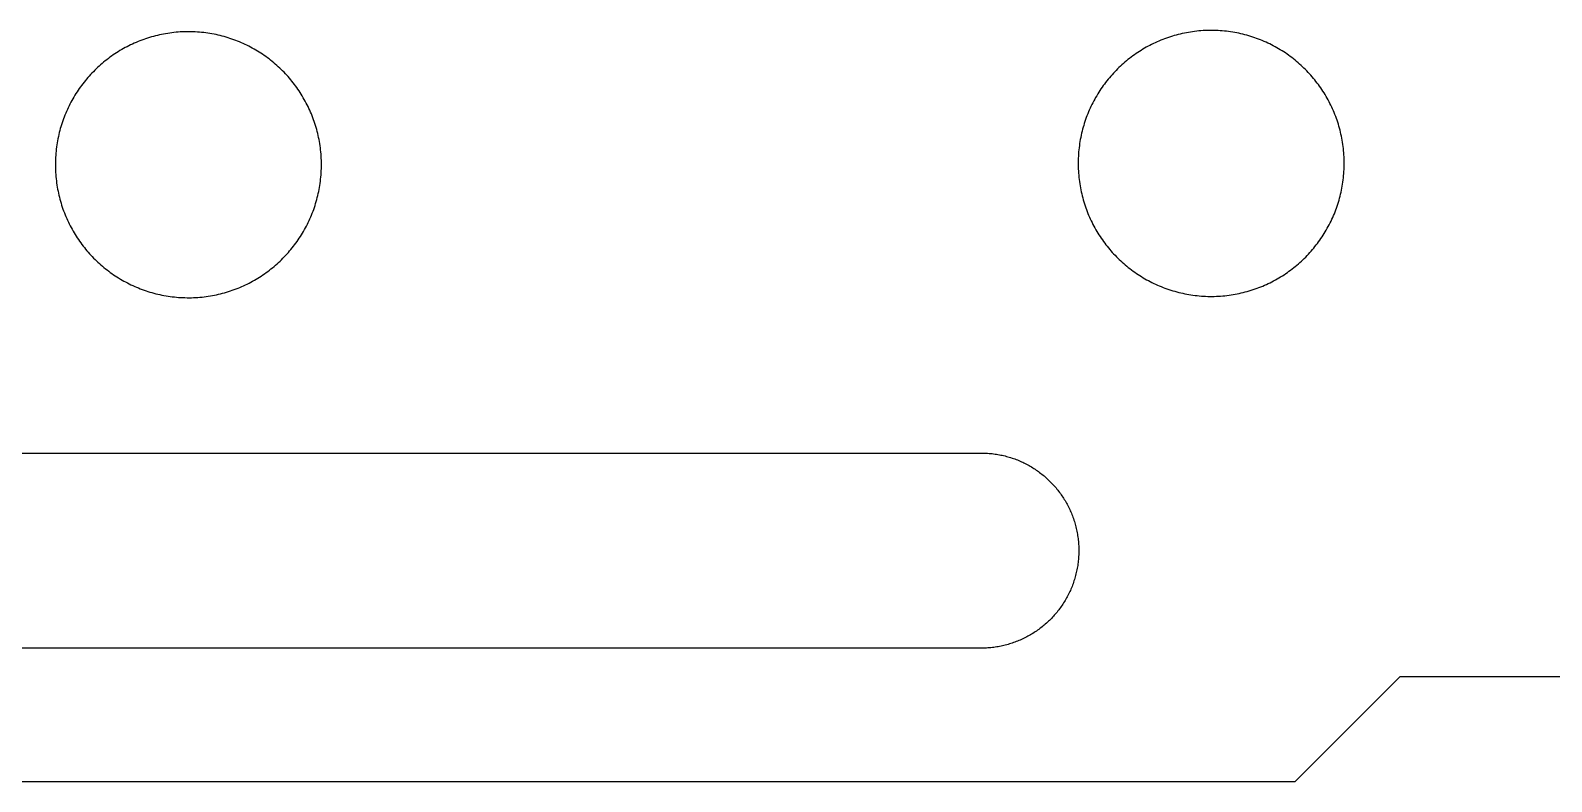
# Model space of a CAD drawing. Extents: x -66 to 66, y -41 to 41.
# Drawn here: x -34.8 to -17.65, y -18.45 to -9.98 of the extents above; entities that cross this region are included whole.
import ezdxf

# ---------------------------------------------------------------- set-up
doc = ezdxf.new("R2010")
doc.units = 0
doc.layers.add('LAYER_1', color=7, linetype='CONTINUOUS')

# ---------------------------------------------------------------- blocks, each defined once
blk = doc.blocks.new('BLOCK_130')
at = {"layer": 'LAYER_1', "color": 7}
blk.add_lwpolyline([(-45.455, -18.449), (-20.545, -18.449)], dxfattribs=at)
blk = doc.blocks.new('BLOCK_131')
at = {"layer": 'LAYER_1', "color": 7}
blk.add_lwpolyline([(-20.545, -18.449), (-19.359, -17.263)], dxfattribs=at)
blk = doc.blocks.new('BLOCK_132')
at = {"layer": 'LAYER_1', "color": 7}
blk.add_lwpolyline([(-19.359, -17.263), (-13.481, -17.263)], dxfattribs=at)
blk = doc.blocks.new('BLOCK_152')
at = {"layer": 'LAYER_1', "color": 1}
blk.add_polyline3d([(-24.1273, -14.7444, 0), (-24.1268, -14.7443, 0), (-24.1263, -14.7443, 0), (-24.1258, -14.7443, 0), (-24.1253, -14.7443, 0), (-24.1248, -14.7443, 0), (-24.1243, -14.7443, 0), (-24.1238, -14.7442, 0), (-24.1233, -14.7442, 0), (-24.1228, -14.7442, 0), (-24.1223, -14.7442, 0), (-24.1218, -14.7442, 0), (-24.1213, -14.7441, 0), (-24.1208, -14.7441, 0), (-24.1203, -14.7441, 0), (-24.1198, -14.7441, 0), (-24.1194, -14.7441, 0), (-24.1189, -14.7441, 0), (-24.1184, -14.7441, 0), (-24.1179, -14.744, 0), (-24.1174, -14.744, 0), (-24.1169, -14.744, 0), (-24.1164, -14.744, 0), (-24.1159, -14.744, 0), (-24.1154, -14.744, 0), (-24.1149, -14.7439, 0), (-24.1144, -14.7439, 0), (-24.1139, -14.7439, 0), (-24.1134, -14.7439, 0), (-24.1129, -14.7439, 0), (-24.1124, -14.7439, 0), (-24.1119, -14.7439, 0), (-24.1114, -14.7439, 0), (-24.1109, -14.7438, 0), (-24.1104, -14.7438, 0), (-24.1099, -14.7438, 0), (-24.1094, -14.7438, 0), (-24.1089, -14.7438, 0), (-24.1084, -14.7438, 0), (-24.1079, -14.7438, 0), (-24.1074, -14.7438, 0), (-24.1069, -14.7438, 0), (-24.1064, -14.7437, 0), (-24.1059, -14.7437, 0), (-24.1054, -14.7437, 0), (-24.1049, -14.7437, 0), (-24.1044, -14.7437, 0), (-24.1039, -14.7437, 0), (-24.1034, -14.7437, 0), (-24.1029, -14.7437, 0), (-24.1025, -14.7437, 0), (-24.102, -14.7437, 0), (-24.1015, -14.7437, 0), (-24.101, -14.7436, 0), (-24.1005, -14.7436, 0), (-24.1, -14.7436, 0), (-24.0995, -14.7436, 0), (-24.099, -14.7436, 0), (-24.0985, -14.7436, 0), (-24.098, -14.7436, 0), (-24.0975, -14.7436, 0), (-24.097, -14.7436, 0), (-24.0965, -14.7436, 0), (-24.096, -14.7436, 0), (-24.0955, -14.7436, 0), (-24.095, -14.7436, 0), (-24.0945, -14.7436, 0), (-24.094, -14.7436, 0), (-24.0935, -14.7436, 0), (-24.093, -14.7436, 0), (-24.0925, -14.7435, 0), (-24.092, -14.7435, 0), (-24.0915, -14.7435, 0), (-24.091, -14.7435, 0), (-24.0905, -14.7435, 0), (-24.09, -14.7435, 0), (-24.0895, -14.7435, 0), (-24.089, -14.7435, 0), (-24.0885, -14.7435, 0), (-24.088, -14.7435, 0), (-24.0875, -14.7435, 0), (-24.087, -14.7435, 0), (-24.0865, -14.7435, 0), (-24.086, -14.7435, 0), (-24.0855, -14.7435, 0), (-24.0851, -14.7435, 0), (-24.0846, -14.7435, 0), (-24.0841, -14.7435, 0), (-24.0836, -14.7435, 0), (-24.0831, -14.7435, 0), (-24.0826, -14.7435, 0), (-24.0821, -14.7435, 0), (-24.0816, -14.7435, 0), (-24.0811, -14.7435, 0), (-24.0806, -14.7435, 0), (-24.0801, -14.7435, 0), (-24.0796, -14.7435, 0), (-24.0791, -14.7435, 0), (-24.0786, -14.7435, 0), (-24.0781, -14.7435, 0), (-24.0776, -14.7435, 0), (-24.0771, -14.7435, 0), (-24.0766, -14.7435, 0), (-24.0761, -14.7435, 0), (-24.0756, -14.7435, 0), (-24.0751, -14.7436, 0), (-24.0746, -14.7436, 0), (-24.063, -14.7437, 0), (-24.046, -14.7442, 0), (-24.029, -14.7449, 0), (-24.012, -14.7458, 0), (-23.9952, -14.7471, 0), (-23.9784, -14.7485, 0), (-23.9616, -14.7503, 0), (-23.945, -14.7522, 0), (-23.9284, -14.7544, 0), (-23.912, -14.7569, 0), (-23.8955, -14.7596, 0), (-23.8792, -14.7626, 0), (-23.863, -14.7657, 0), (-23.8468, -14.7692, 0), (-23.8308, -14.7728, 0), (-23.8148, -14.7767, 0), (-23.7989, -14.7808, 0), (-23.7832, -14.7852, 0), (-23.7675, -14.7897, 0), (-23.7519, -14.7945, 0), (-23.7364, -14.7996, 0), (-23.721, -14.8048, 0), (-23.7057, -14.8103, 0), (-23.6906, -14.816, 0), (-23.6755, -14.8219, 0), (-23.6605, -14.828, 0), (-23.6457, -14.8343, 0), (-23.6309, -14.8408, 0), (-23.6163, -14.8476, 0), (-23.6018, -14.8545, 0), (-23.5874, -14.8617, 0), (-23.5732, -14.869, 0), (-23.559, -14.8766, 0), (-23.545, -14.8844, 0), (-23.5311, -14.8923, 0), (-23.5174, -14.9005, 0), (-23.5037, -14.9088, 0), (-23.4902, -14.9173, 0), (-23.4769, -14.9261, 0), (-23.4636, -14.935, 0), (-23.4505, -14.9441, 0), (-23.4376, -14.9533, 0), (-23.4248, -14.9628, 0), (-23.4121, -14.9724, 0), (-23.3996, -14.9823, 0), (-23.3872, -14.9922, 0), (-23.375, -15.0024, 0), (-23.3629, -15.0128, 0), (-23.351, -15.0233, 0), (-23.3392, -15.0339, 0), (-23.3276, -15.0448, 0), (-23.3161, -15.0558, 0), (-23.3048, -15.067, 0), (-23.2937, -15.0783, 0), (-23.2827, -15.0898, 0), (-23.2719, -15.1014, 0), (-23.2612, -15.1133, 0), (-23.2508, -15.1252, 0), (-23.2405, -15.1373, 0), (-23.2303, -15.1496, 0), (-23.2204, -15.162, 0), (-23.2106, -15.1745, 0), (-23.201, -15.1872, 0), (-23.1916, -15.2001, 0), (-23.1824, -15.213, 0), (-23.1733, -15.2262, 0), (-23.1645, -15.2394, 0), (-23.1558, -15.2528, 0), (-23.1473, -15.2663, 0), (-23.139, -15.28, 0), (-23.1309, -15.2937, 0), (-23.123, -15.3076, 0), (-23.1153, -15.3217, 0), (-23.1078, -15.3358, 0), (-23.1005, -15.3501, 0), (-23.0933, -15.3645, 0), (-23.0864, -15.379, 0), (-23.0797, -15.3936, 0), (-23.0733, -15.4083, 0), (-23.067, -15.4232, 0), (-23.0609, -15.4381, 0), (-23.0551, -15.4532, 0), (-23.0494, -15.4684, 0), (-23.044, -15.4836, 0), (-23.0388, -15.499, 0), (-23.0338, -15.5145, 0), (-23.0291, -15.5301, 0), (-23.0246, -15.5457, 0), (-23.0203, -15.5615, 0), (-23.0162, -15.5774, 0), (-23.0123, -15.5933, 0), (-23.0087, -15.6093, 0), (-23.0054, -15.6255, 0), (-23.0022, -15.6417, 0), (-22.9993, -15.6579, 0), (-22.9967, -15.6743, 0), (-22.9942, -15.6908, 0), (-22.9921, -15.7073, 0), (-22.9901, -15.7239, 0), (-22.9885, -15.7406, 0), (-22.987, -15.7573, 0), (-22.9859, -15.7741, 0), (-22.9849, -15.791, 0), (-22.9843, -15.808, 0), (-22.9839, -15.825, 0), (-22.9837, -15.8421, 0), (-22.9838, -15.8592, 0), (-22.9842, -15.8763, 0), (-22.9848, -15.8933, 0), (-22.9857, -15.9103, 0), (-22.9868, -15.9271, 0), (-22.9882, -15.944, 0), (-22.9898, -15.9607, 0), (-22.9917, -15.9774, 0), (-22.9939, -15.994, 0), (-22.9962, -16.0105, 0), (-22.9989, -16.0269, 0), (-23.0017, -16.0433, 0), (-23.0048, -16.0595, 0), (-23.0082, -16.0757, 0), (-23.0117, -16.0918, 0), (-23.0156, -16.1078, 0), (-23.0196, -16.1237, 0), (-23.0239, -16.1395, 0), (-23.0284, -16.1552, 0), (-23.0331, -16.1708, 0), (-23.038, -16.1864, 0), (-23.0432, -16.2018, 0), (-23.0486, -16.2171, 0), (-23.0542, -16.2323, 0), (-23.06, -16.2474, 0), (-23.0661, -16.2624, 0), (-23.0723, -16.2773, 0), (-23.0788, -16.2921, 0), (-23.0855, -16.3067, 0), (-23.0924, -16.3213, 0), (-23.0995, -16.3357, 0), (-23.1067, -16.35, 0), (-23.1142, -16.3642, 0), (-23.1219, -16.3782, 0), (-23.1298, -16.3922, 0), (-23.1379, -16.406, 0), (-23.1462, -16.4197, 0), (-23.1546, -16.4332, 0), (-23.1633, -16.4466, 0), (-23.1722, -16.4599, 0), (-23.1812, -16.473, 0), (-23.1904, -16.486, 0), (-23.1998, -16.4989, 0), (-23.2094, -16.5116, 0), (-23.2191, -16.5242, 0), (-23.2291, -16.5366, 0), (-23.2392, -16.5489, 0), (-23.2495, -16.561, 0), (-23.2599, -16.573, 0), (-23.2705, -16.5848, 0), (-23.2813, -16.5965, 0), (-23.2923, -16.608, 0), (-23.3034, -16.6194, 0), (-23.3147, -16.6305, 0), (-23.3261, -16.6416, 0), (-23.3377, -16.6524, 0), (-23.3495, -16.6631, 0), (-23.3614, -16.6737, 0), (-23.3734, -16.684, 0), (-23.3857, -16.6942, 0), (-23.398, -16.7042, 0), (-23.4105, -16.7141, 0), (-23.4232, -16.7237, 0), (-23.436, -16.7332, 0), (-23.4489, -16.7425, 0), (-23.4619, -16.7516, 0), (-23.4752, -16.7605, 0), (-23.4885, -16.7693, 0), (-23.502, -16.7778, 0), (-23.5156, -16.7862, 0), (-23.5293, -16.7943, 0), (-23.5432, -16.8023, 0), (-23.5572, -16.8101, 0), (-23.5713, -16.8177, 0), (-23.5855, -16.825, 0), (-23.5998, -16.8322, 0), (-23.6143, -16.8392, 0), (-23.6289, -16.846, 0), (-23.6436, -16.8525, 0), (-23.6584, -16.8589, 0), (-23.6733, -16.865, 0), (-23.6883, -16.8709, 0), (-23.7035, -16.8766, 0), (-23.7187, -16.8821, 0), (-23.7341, -16.8874, 0), (-23.7495, -16.8924, 0), (-23.765, -16.8973, 0), (-23.7807, -16.9019, 0), (-23.7964, -16.9062, 0), (-23.8122, -16.9104, 0), (-23.8282, -16.9143, 0), (-23.8442, -16.918, 0), (-23.8603, -16.9215, 0), (-23.8764, -16.9247, 0), (-23.8927, -16.9276, 0), (-23.909, -16.9304, 0), (-23.9255, -16.9329, 0), (-23.942, -16.9351, 0), (-23.9585, -16.9371, 0), (-23.9752, -16.9389, 0), (-23.9919, -16.9404, 0), (-24.0087, -16.9417, 0), (-24.0256, -16.9427, 0), (-24.0425, -16.9435, 0), (-24.0595, -16.944, 0), (-24.0765, -16.9442, 0), (-24.0936, -16.9442, 0)], dxfattribs=at)
blk = doc.blocks.new('BLOCK_153')
at = {"layer": 'LAYER_1', "color": 1}
blk.add_lwpolyline([(-24.094, -16.944), (-41.868, -16.944)], dxfattribs=at)
blk = doc.blocks.new('BLOCK_155')
at = {"layer": 'LAYER_1', "color": 1}
blk.add_lwpolyline([(-41.834, -14.744), (-24.127, -14.744)], dxfattribs=at)
blk = doc.blocks.new('BLOCK_316')
at = {"layer": 'LAYER_1', "color": 1}
blk.add_polyline3d([(-31.5236, -11.4914, 0), (-31.5238, -11.4671, 0), (-31.5244, -11.4429, 0), (-31.5254, -11.4188, 0), (-31.5267, -11.3948, 0), (-31.5284, -11.371, 0), (-31.5305, -11.3472, 0), (-31.5329, -11.3235, 0), (-31.5357, -11.3, 0), (-31.5389, -11.2765, 0), (-31.5424, -11.2532, 0), (-31.5463, -11.23, 0), (-31.5506, -11.2069, 0), (-31.5552, -11.1839, 0), (-31.5601, -11.1611, 0), (-31.5654, -11.1384, 0), (-31.571, -11.1158, 0), (-31.577, -11.0934, 0), (-31.5833, -11.0711, 0), (-31.59, -11.0489, 0), (-31.5969, -11.0269, 0), (-31.6042, -11.005, 0), (-31.6119, -10.9833, 0), (-31.6198, -10.9618, 0), (-31.6281, -10.9404, 0), (-31.6367, -10.9191, 0), (-31.6456, -10.898, 0), (-31.6548, -10.8771, 0), (-31.6643, -10.8564, 0), (-31.6741, -10.8358, 0), (-31.6842, -10.8154, 0), (-31.6946, -10.7952, 0), (-31.7054, -10.7751, 0), (-31.7164, -10.7553, 0), (-31.7277, -10.7356, 0), (-31.7393, -10.7161, 0), (-31.7511, -10.6968, 0), (-31.7633, -10.6777, 0), (-31.7757, -10.6588, 0), (-31.7884, -10.6401, 0), (-31.8014, -10.6216, 0), (-31.8147, -10.6033, 0), (-31.8282, -10.5852, 0), (-31.842, -10.5673, 0), (-31.856, -10.5497, 0), (-31.8703, -10.5322, 0), (-31.8849, -10.515, 0), (-31.8997, -10.498, 0), (-31.9147, -10.4812, 0), (-31.93, -10.4647, 0), (-31.9456, -10.4484, 0), (-31.9614, -10.4323, 0), (-31.9774, -10.4165, 0), (-31.9937, -10.4009, 0), (-32.0102, -10.3855, 0), (-32.0269, -10.3704, 0), (-32.0439, -10.3555, 0), (-32.061, -10.3409, 0), (-32.0784, -10.3266, 0), (-32.0961, -10.3125, 0), (-32.1139, -10.2986, 0), (-32.1319, -10.2851, 0), (-32.1502, -10.2718, 0), (-32.1687, -10.2587, 0), (-32.1873, -10.246, 0), (-32.2062, -10.2335, 0), (-32.2252, -10.2213, 0), (-32.2445, -10.2093, 0), (-32.264, -10.1977, 0), (-32.2836, -10.1863, 0), (-32.3034, -10.1753, 0), (-32.3234, -10.1645, 0), (-32.3436, -10.154, 0), (-32.364, -10.1438, 0), (-32.3845, -10.1339, 0), (-32.4052, -10.1244, 0), (-32.4261, -10.1151, 0), (-32.4472, -10.1061, 0), (-32.4684, -10.0975, 0), (-32.4897, -10.0892, 0), (-32.5113, -10.0812, 0), (-32.5329, -10.0735, 0), (-32.5548, -10.0661, 0), (-32.5768, -10.0591, 0), (-32.5989, -10.0524, 0), (-32.6212, -10.046, 0), (-32.6436, -10.0399, 0), (-32.6661, -10.0342, 0), (-32.6888, -10.0289, 0), (-32.7116, -10.0239, 0), (-32.7345, -10.0192, 0), (-32.7576, -10.0149, 0), (-32.7808, -10.0109, 0), (-32.8041, -10.0073, 0), (-32.8275, -10.0041, 0), (-32.8511, -10.0012, 0), (-32.8747, -9.9987, 0), (-32.8985, -9.9965, 0), (-32.9223, -9.9947, 0), (-32.9463, -9.9933, 0), (-32.9704, -9.9923, 0), (-32.9945, -9.9916, 0), (-33.0188, -9.9914, 0), (-33.0431, -9.9915, 0), (-33.0673, -9.992, 0), (-33.0914, -9.9929, 0), (-33.1154, -9.9941, 0), (-33.1393, -9.9958, 0), (-33.1631, -9.9978, 0), (-33.1868, -10.0001, 0), (-33.2104, -10.0029, 0), (-33.2338, -10.006, 0), (-33.2572, -10.0094, 0), (-33.2804, -10.0133, 0), (-33.3035, -10.0174, 0), (-33.3265, -10.022, 0), (-33.3494, -10.0268, 0), (-33.3721, -10.0321, 0), (-33.3947, -10.0376, 0), (-33.4172, -10.0435, 0), (-33.4395, -10.0498, 0), (-33.4617, -10.0563, 0), (-33.4837, -10.0632, 0), (-33.5056, -10.0705, 0), (-33.5274, -10.078, 0), (-33.549, -10.0859, 0), (-33.5704, -10.0941, 0), (-33.5917, -10.1026, 0), (-33.6128, -10.1115, 0), (-33.6337, -10.1206, 0), (-33.6545, -10.1301, 0), (-33.6751, -10.1398, 0), (-33.6955, -10.1499, 0), (-33.7158, -10.1603, 0), (-33.7359, -10.1709, 0), (-33.7558, -10.1819, 0), (-33.7755, -10.1931, 0), (-33.795, -10.2046, 0), (-33.8144, -10.2165, 0), (-33.8335, -10.2286, 0), (-33.8524, -10.2409, 0), (-33.8712, -10.2536, 0), (-33.8897, -10.2665, 0), (-33.9081, -10.2797, 0), (-33.9262, -10.2932, 0), (-33.9441, -10.3069, 0), (-33.9618, -10.3209, 0), (-33.9793, -10.3351, 0), (-33.9966, -10.3497, 0), (-34.0136, -10.3644, 0), (-34.0304, -10.3794, 0), (-34.047, -10.3947, 0), (-34.0634, -10.4102, 0), (-34.0795, -10.4259, 0), (-34.0954, -10.4419, 0), (-34.111, -10.4581, 0), (-34.1265, -10.4746, 0), (-34.1416, -10.4913, 0), (-34.1565, -10.5082, 0), (-34.1712, -10.5253, 0), (-34.1856, -10.5427, 0), (-34.1997, -10.5602, 0), (-34.2136, -10.578, 0), (-34.2272, -10.596, 0), (-34.2406, -10.6143, 0), (-34.2537, -10.6327, 0), (-34.2665, -10.6513, 0), (-34.2791, -10.6701, 0), (-34.2913, -10.6891, 0), (-34.3033, -10.7084, 0), (-34.315, -10.7278, 0), (-34.3264, -10.7474, 0), (-34.3376, -10.7672, 0), (-34.3484, -10.7871, 0), (-34.3589, -10.8073, 0), (-34.3692, -10.8276, 0), (-34.3791, -10.8481, 0), (-34.3887, -10.8688, 0), (-34.3981, -10.8896, 0), (-34.4071, -10.9107, 0), (-34.4158, -10.9318, 0), (-34.4242, -10.9532, 0), (-34.4323, -10.9747, 0), (-34.44, -10.9963, 0), (-34.4475, -11.0181, 0), (-34.4546, -11.0401, 0), (-34.4613, -11.0622, 0), (-34.4678, -11.0844, 0), (-34.4739, -11.1068, 0), (-34.4797, -11.1293, 0), (-34.4851, -11.152, 0), (-34.4902, -11.1748, 0), (-34.4949, -11.1977, 0), (-34.4993, -11.2207, 0), (-34.5033, -11.2439, 0), (-34.507, -11.2672, 0), (-34.5103, -11.2906, 0), (-34.5133, -11.3141, 0), (-34.5159, -11.3377, 0), (-34.5181, -11.3614, 0), (-34.5199, -11.3853, 0), (-34.5214, -11.4092, 0), (-34.5225, -11.4333, 0), (-34.5233, -11.4574, 0), (-34.5236, -11.4816, 0), (-34.5236, -11.5059, 0), (-34.5231, -11.5302, 0), (-34.5223, -11.5543, 0), (-34.5212, -11.5783, 0), (-34.5196, -11.6022, 0), (-34.5177, -11.626, 0), (-34.5154, -11.6498, 0), (-34.5127, -11.6734, 0), (-34.5097, -11.6969, 0), (-34.5063, -11.7202, 0), (-34.5025, -11.7435, 0), (-34.4984, -11.7666, 0), (-34.494, -11.7897, 0), (-34.4892, -11.8125, 0), (-34.484, -11.8353, 0), (-34.4785, -11.8579, 0), (-34.4727, -11.8804, 0), (-34.4665, -11.9028, 0), (-34.46, -11.925, 0), (-34.4532, -11.9471, 0), (-34.446, -11.969, 0), (-34.4385, -11.9908, 0), (-34.4307, -12.0124, 0), (-34.4225, -12.0338, 0), (-34.4141, -12.0551, 0), (-34.4053, -12.0763, 0), (-34.3962, -12.0973, 0), (-34.3868, -12.1181, 0), (-34.3771, -12.1387, 0), (-34.3671, -12.1592, 0), (-34.3568, -12.1795, 0), (-34.3462, -12.1996, 0), (-34.3354, -12.2195, 0), (-34.3242, -12.2393, 0), (-34.3127, -12.2589, 0), (-34.3009, -12.2782, 0), (-34.2889, -12.2974, 0), (-34.2766, -12.3164, 0), (-34.264, -12.3352, 0), (-34.2511, -12.3538, 0), (-34.238, -12.3721, 0), (-34.2245, -12.3903, 0), (-34.2109, -12.4083, 0), (-34.1969, -12.426, 0), (-34.1827, -12.4435, 0), (-34.1683, -12.4609, 0), (-34.1536, -12.4779, 0), (-34.1386, -12.4948, 0), (-34.1234, -12.5114, 0), (-34.1079, -12.5279, 0), (-34.0922, -12.544, 0), (-34.0763, -12.56, 0), (-34.0601, -12.5757, 0), (-34.0437, -12.5911, 0), (-34.0271, -12.6063, 0), (-34.0102, -12.6213, 0), (-33.9931, -12.636, 0), (-33.9758, -12.6505, 0), (-33.9583, -12.6647, 0), (-33.9405, -12.6786, 0), (-33.9226, -12.6923, 0), (-33.9044, -12.7057, 0), (-33.886, -12.7188, 0), (-33.8675, -12.7317, 0), (-33.8487, -12.7443, 0), (-33.8297, -12.7566, 0), (-33.8105, -12.7687, 0), (-33.7911, -12.7804, 0), (-33.7716, -12.7919, 0), (-33.7518, -12.8031, 0), (-33.7319, -12.814, 0), (-33.7118, -12.8246, 0), (-33.6915, -12.8349, 0), (-33.671, -12.8449, 0), (-33.6504, -12.8546, 0), (-33.6295, -12.864, 0), (-33.6086, -12.873, 0), (-33.5874, -12.8818, 0), (-33.5661, -12.8903, 0), (-33.5446, -12.8984, 0), (-33.523, -12.9062, 0), (-33.5013, -12.9137, 0), (-33.4793, -12.9209, 0), (-33.4573, -12.9277, 0), (-33.4351, -12.9342, 0), (-33.4127, -12.9404, 0), (-33.3902, -12.9463, 0), (-33.3676, -12.9517, 0), (-33.3448, -12.9569, 0), (-33.3219, -12.9617, 0), (-33.2989, -12.9662, 0), (-33.2758, -12.9703, 0), (-33.2525, -12.974, 0), (-33.2291, -12.9774, 0), (-33.2056, -12.9804, 0), (-33.182, -12.9831, 0), (-33.1583, -12.9854, 0), (-33.1345, -12.9873, 0), (-33.1106, -12.9889, 0), (-33.0866, -12.9901, 0), (-33.0624, -12.9909, 0), (-33.0382, -12.9913, 0), (-33.0139, -12.9913, 0), (-32.9897, -12.991, 0), (-32.9655, -12.9903, 0), (-32.9415, -12.9892, 0), (-32.9176, -12.9877, 0), (-32.8937, -12.9858, 0), (-32.87, -12.9836, 0), (-32.8464, -12.981, 0), (-32.8228, -12.978, 0), (-32.7994, -12.9747, 0), (-32.7762, -12.971, 0), (-32.753, -12.967, 0), (-32.7299, -12.9626, 0), (-32.707, -12.9579, 0), (-32.6842, -12.9528, 0), (-32.6616, -12.9474, 0), (-32.6391, -12.9416, 0), (-32.6167, -12.9355, 0), (-32.5945, -12.9291, 0), (-32.5724, -12.9223, 0), (-32.5504, -12.9152, 0), (-32.5286, -12.9078, 0), (-32.5069, -12.9, 0), (-32.4855, -12.8919, 0), (-32.4641, -12.8835, 0), (-32.4429, -12.8748, 0), (-32.4219, -12.8658, 0), (-32.4011, -12.8565, 0), (-32.3804, -12.8468, 0), (-32.3599, -12.8369, 0), (-32.3396, -12.8266, 0), (-32.3194, -12.8161, 0), (-32.2994, -12.8053, 0), (-32.2797, -12.7941, 0), (-32.26, -12.7827, 0), (-32.2406, -12.771, 0), (-32.2214, -12.759, 0), (-32.2024, -12.7468, 0), (-32.1836, -12.7342, 0), (-32.1649, -12.7214, 0), (-32.1465, -12.7083, 0), (-32.1283, -12.695, 0), (-32.1103, -12.6813, 0), (-32.0925, -12.6675, 0), (-32.0749, -12.6533, 0), (-32.0576, -12.6389, 0), (-32.0405, -12.6242, 0), (-32.0235, -12.6093, 0), (-32.0069, -12.5942, 0), (-31.9904, -12.5788, 0), (-31.9742, -12.5631, 0), (-31.9582, -12.5472, 0), (-31.9425, -12.5311, 0), (-31.927, -12.5147, 0), (-31.9117, -12.4982, 0), (-31.8967, -12.4813, 0), (-31.8819, -12.4643, 0), (-31.8674, -12.447, 0), (-31.8532, -12.4295, 0), (-31.8392, -12.4118, 0), (-31.8255, -12.3939, 0), (-31.812, -12.3758, 0), (-31.7988, -12.3575, 0), (-31.7859, -12.3389, 0), (-31.7732, -12.3202, 0), (-31.7608, -12.3012, 0), (-31.7487, -12.2821, 0), (-31.7369, -12.2627, 0), (-31.7254, -12.2432, 0), (-31.7141, -12.2235, 0), (-31.7032, -12.2036, 0), (-31.6925, -12.1835, 0), (-31.6822, -12.1633, 0), (-31.6721, -12.1428, 0), (-31.6624, -12.1222, 0), (-31.6529, -12.1014, 0), (-31.6438, -12.0805, 0), (-31.6349, -12.0594, 0), (-31.6264, -12.0381, 0), (-31.6182, -12.0167, 0), (-31.6103, -11.9951, 0), (-31.6028, -11.9733, 0), (-31.5955, -11.9515, 0), (-31.5886, -11.9294, 0), (-31.582, -11.9072, 0), (-31.5758, -11.8849, 0), (-31.5699, -11.8624, 0), (-31.5643, -11.8398, 0), (-31.5591, -11.8171, 0), (-31.5542, -11.7942, 0), (-31.5497, -11.7713, 0), (-31.5455, -11.7481, 0), (-31.5417, -11.7249, 0), (-31.5383, -11.7015, 0), (-31.5351, -11.6781, 0), (-31.5324, -11.6545, 0), (-31.53, -11.6308, 0), (-31.528, -11.607, 0), (-31.5264, -11.5831, 0), (-31.5251, -11.5591, 0), (-31.5243, -11.535, 0), (-31.5238, -11.5108, 0), (-31.5236, -11.4914, 0), (-31.5236, -11.4914, 0), (-31.5236, -11.4914, 0), (-31.5236, -11.4914, 0), (-31.5236, -11.4914, 0), (-31.5236, -11.4914, 0), (-31.5236, -11.4914, 0), (-31.5236, -11.4914, 0), (-31.5236, -11.4914, 0), (-31.5236, -11.4914, 0), (-31.5236, -11.4914, 0), (-31.5236, -11.4914, 0), (-31.5236, -11.4914, 0), (-31.5236, -11.4914, 0), (-31.5236, -11.4914, 0), (-31.5236, -11.4914, 0), (-31.5236, -11.4914, 0), (-31.5236, -11.4914, 0), (-31.5236, -11.4914, 0), (-31.5236, -11.4914, 0), (-31.5236, -11.4914, 0), (-31.5236, -11.4914, 0), (-31.5236, -11.4914, 0), (-31.5236, -11.4914, 0), (-31.5236, -11.4914, 0), (-31.5236, -11.4914, 0), (-31.5236, -11.4914, 0), (-31.5236, -11.4914, 0), (-31.5236, -11.4914, 0), (-31.5236, -11.4914, 0), (-31.5236, -11.4914, 0), (-31.5236, -11.4914, 0), (-31.5236, -11.4914, 0), (-31.5236, -11.4914, 0), (-31.5236, -11.4914, 0), (-31.5236, -11.4914, 0), (-31.5236, -11.4914, 0), (-31.5236, -11.4914, 0), (-31.5236, -11.4914, 0), (-31.5236, -11.4914, 0), (-31.5236, -11.4914, 0), (-31.5236, -11.4914, 0), (-31.5236, -11.4914, 0), (-31.5236, -11.4914, 0), (-31.5236, -11.4914, 0), (-31.5236, -11.4914, 0), (-31.5236, -11.4914, 0), (-31.5236, -11.4914, 0), (-31.5236, -11.4914, 0), (-31.5236, -11.4914, 0), (-31.5236, -11.4914, 0), (-31.5236, -11.4914, 0), (-31.5236, -11.4914, 0), (-31.5236, -11.4914, 0), (-31.5236, -11.4914, 0), (-31.5236, -11.4914, 0), (-31.5236, -11.4914, 0), (-31.5236, -11.4914, 0), (-31.5236, -11.4914, 0), (-31.5236, -11.4914, 0), (-31.5236, -11.4914, 0), (-31.5236, -11.4914, 0), (-31.5236, -11.4914, 0), (-31.5236, -11.4914, 0), (-31.5236, -11.4914, 0), (-31.5236, -11.4914, 0), (-31.5236, -11.4914, 0), (-31.5236, -11.4914, 0), (-31.5236, -11.4914, 0), (-31.5236, -11.4914, 0), (-31.5236, -11.4914, 0), (-31.5236, -11.4914, 0), (-31.5236, -11.4914, 0), (-31.5236, -11.4914, 0), (-31.5236, -11.4914, 0), (-31.5236, -11.4914, 0), (-31.5236, -11.4914, 0), (-31.5236, -11.4914, 0), (-31.5236, -11.4914, 0), (-31.5236, -11.4914, 0), (-31.5236, -11.4914, 0), (-31.5236, -11.4914, 0), (-31.5236, -11.4914, 0), (-31.5236, -11.4914, 0), (-31.5236, -11.4914, 0), (-31.5236, -11.4914, 0), (-31.5236, -11.4914, 0), (-31.5236, -11.4914, 0), (-31.5236, -11.4914, 0), (-31.5236, -11.4914, 0), (-31.5236, -11.4914, 0), (-31.5236, -11.4914, 0), (-31.5236, -11.4914, 0), (-31.5236, -11.4914, 0), (-31.5236, -11.4914, 0), (-31.5236, -11.4914, 0), (-31.5236, -11.4914, 0), (-31.5236, -11.4914, 0), (-31.5236, -11.4914, 0), (-31.5236, -11.4914, 0), (-31.5236, -11.4914, 0), (-31.5236, -11.4914, 0), (-31.5236, -11.4914, 0)], dxfattribs=at)
blk = doc.blocks.new('BLOCK_317')
at = {"layer": 'LAYER_1', "color": 1}
blk.add_polyline3d([(-19.9906, -11.4764, 0), (-19.9908, -11.4521, 0), (-19.9914, -11.4279, 0), (-19.9924, -11.4038, 0), (-19.9937, -11.3798, 0), (-19.9954, -11.356, 0), (-19.9975, -11.3322, 0), (-19.9999, -11.3085, 0), (-20.0027, -11.285, 0), (-20.0059, -11.2615, 0), (-20.0094, -11.2382, 0), (-20.0133, -11.215, 0), (-20.0176, -11.1919, 0), (-20.0222, -11.1689, 0), (-20.0271, -11.1461, 0), (-20.0324, -11.1234, 0), (-20.038, -11.1008, 0), (-20.044, -11.0784, 0), (-20.0503, -11.0561, 0), (-20.057, -11.0339, 0), (-20.0639, -11.0119, 0), (-20.0712, -10.99, 0), (-20.0789, -10.9683, 0), (-20.0868, -10.9468, 0), (-20.0951, -10.9254, 0), (-20.1037, -10.9041, 0), (-20.1126, -10.883, 0), (-20.1218, -10.8621, 0), (-20.1313, -10.8414, 0), (-20.1411, -10.8208, 0), (-20.1512, -10.8004, 0), (-20.1616, -10.7802, 0), (-20.1724, -10.7601, 0), (-20.1834, -10.7403, 0), (-20.1947, -10.7206, 0), (-20.2063, -10.7011, 0), (-20.2181, -10.6818, 0), (-20.2303, -10.6627, 0), (-20.2427, -10.6438, 0), (-20.2554, -10.6251, 0), (-20.2684, -10.6066, 0), (-20.2817, -10.5883, 0), (-20.2952, -10.5702, 0), (-20.309, -10.5523, 0), (-20.323, -10.5347, 0), (-20.3373, -10.5172, 0), (-20.3519, -10.5, 0), (-20.3667, -10.483, 0), (-20.3817, -10.4662, 0), (-20.397, -10.4497, 0), (-20.4126, -10.4334, 0), (-20.4284, -10.4173, 0), (-20.4444, -10.4015, 0), (-20.4607, -10.3859, 0), (-20.4772, -10.3705, 0), (-20.4939, -10.3554, 0), (-20.5109, -10.3405, 0), (-20.528, -10.3259, 0), (-20.5454, -10.3116, 0), (-20.5631, -10.2975, 0), (-20.5809, -10.2836, 0), (-20.5989, -10.2701, 0), (-20.6172, -10.2568, 0), (-20.6357, -10.2437, 0), (-20.6543, -10.231, 0), (-20.6732, -10.2185, 0), (-20.6922, -10.2063, 0), (-20.7115, -10.1943, 0), (-20.731, -10.1827, 0), (-20.7506, -10.1713, 0), (-20.7704, -10.1603, 0), (-20.7904, -10.1495, 0), (-20.8106, -10.139, 0), (-20.831, -10.1288, 0), (-20.8515, -10.1189, 0), (-20.8722, -10.1094, 0), (-20.8931, -10.1001, 0), (-20.9142, -10.0911, 0), (-20.9354, -10.0825, 0), (-20.9567, -10.0742, 0), (-20.9783, -10.0662, 0), (-20.9999, -10.0585, 0), (-21.0218, -10.0511, 0), (-21.0438, -10.0441, 0), (-21.0659, -10.0374, 0), (-21.0882, -10.031, 0), (-21.1106, -10.0249, 0), (-21.1331, -10.0192, 0), (-21.1558, -10.0139, 0), (-21.1786, -10.0089, 0), (-21.2015, -10.0042, 0), (-21.2246, -9.99988, 0), (-21.2478, -9.99592, 0), (-21.2711, -9.99232, 0), (-21.2945, -9.98907, 0), (-21.3181, -9.98618, 0), (-21.3417, -9.98367, 0), (-21.3655, -9.98151, 0), (-21.3893, -9.97973, 0), (-21.4133, -9.97832, 0), (-21.4374, -9.97729, 0), (-21.4615, -9.97664, 0), (-21.4858, -9.97637, 0), (-21.5101, -9.97649, 0), (-21.5343, -9.97699, 0), (-21.5584, -9.97787, 0), (-21.5824, -9.97912, 0), (-21.6063, -9.98076, 0), (-21.6301, -9.98276, 0), (-21.6538, -9.98513, 0), (-21.6774, -9.98787, 0), (-21.7008, -9.99097, 0), (-21.7242, -9.99444, 0), (-21.7474, -9.99826, 0), (-21.7705, -10.0024, 0), (-21.7935, -10.007, 0), (-21.8164, -10.0118, 0), (-21.8391, -10.0171, 0), (-21.8617, -10.0226, 0), (-21.8842, -10.0285, 0), (-21.9065, -10.0348, 0), (-21.9287, -10.0413, 0), (-21.9507, -10.0482, 0), (-21.9726, -10.0555, 0), (-21.9944, -10.063, 0), (-22.016, -10.0709, 0), (-22.0374, -10.0791, 0), (-22.0587, -10.0876, 0), (-22.0798, -10.0965, 0), (-22.1007, -10.1056, 0), (-22.1215, -10.1151, 0), (-22.1421, -10.1248, 0), (-22.1625, -10.1349, 0), (-22.1828, -10.1453, 0), (-22.2029, -10.1559, 0), (-22.2228, -10.1669, 0), (-22.2425, -10.1781, 0), (-22.262, -10.1896, 0), (-22.2814, -10.2015, 0), (-22.3005, -10.2136, 0), (-22.3194, -10.2259, 0), (-22.3382, -10.2386, 0), (-22.3567, -10.2515, 0), (-22.3751, -10.2647, 0), (-22.3932, -10.2782, 0), (-22.4111, -10.2919, 0), (-22.4288, -10.3059, 0), (-22.4463, -10.3201, 0), (-22.4636, -10.3347, 0), (-22.4806, -10.3494, 0), (-22.4974, -10.3644, 0), (-22.514, -10.3797, 0), (-22.5304, -10.3952, 0), (-22.5465, -10.4109, 0), (-22.5624, -10.4269, 0), (-22.578, -10.4431, 0), (-22.5935, -10.4596, 0), (-22.6086, -10.4763, 0), (-22.6235, -10.4932, 0), (-22.6382, -10.5103, 0), (-22.6526, -10.5277, 0), (-22.6667, -10.5452, 0), (-22.6806, -10.563, 0), (-22.6942, -10.581, 0), (-22.7076, -10.5993, 0), (-22.7207, -10.6177, 0), (-22.7335, -10.6363, 0), (-22.7461, -10.6551, 0), (-22.7583, -10.6741, 0), (-22.7703, -10.6934, 0), (-22.782, -10.7128, 0), (-22.7934, -10.7324, 0), (-22.8046, -10.7522, 0), (-22.8154, -10.7721, 0), (-22.8259, -10.7923, 0), (-22.8362, -10.8126, 0), (-22.8461, -10.8331, 0), (-22.8557, -10.8538, 0), (-22.8651, -10.8746, 0), (-22.8741, -10.8957, 0), (-22.8828, -10.9168, 0), (-22.8912, -10.9382, 0), (-22.8993, -10.9597, 0), (-22.907, -10.9813, 0), (-22.9145, -11.0031, 0), (-22.9216, -11.0251, 0), (-22.9283, -11.0472, 0), (-22.9348, -11.0694, 0), (-22.9409, -11.0918, 0), (-22.9467, -11.1143, 0), (-22.9521, -11.137, 0), (-22.9572, -11.1598, 0), (-22.9619, -11.1827, 0), (-22.9663, -11.2057, 0), (-22.9703, -11.2289, 0), (-22.974, -11.2522, 0), (-22.9773, -11.2756, 0), (-22.9803, -11.2991, 0), (-22.9829, -11.3227, 0), (-22.9851, -11.3464, 0), (-22.9869, -11.3703, 0), (-22.9884, -11.3942, 0), (-22.9895, -11.4183, 0), (-22.9903, -11.4424, 0), (-22.9906, -11.4666, 0), (-22.9906, -11.4909, 0), (-22.9901, -11.5152, 0), (-22.9893, -11.5393, 0), (-22.9882, -11.5633, 0), (-22.9866, -11.5872, 0), (-22.9847, -11.611, 0), (-22.9824, -11.6348, 0), (-22.9797, -11.6584, 0), (-22.9767, -11.6819, 0), (-22.9733, -11.7052, 0), (-22.9695, -11.7285, 0), (-22.9654, -11.7516, 0), (-22.961, -11.7747, 0), (-22.9562, -11.7975, 0), (-22.951, -11.8203, 0), (-22.9455, -11.8429, 0), (-22.9397, -11.8654, 0), (-22.9335, -11.8878, 0), (-22.927, -11.91, 0), (-22.9202, -11.9321, 0), (-22.913, -11.954, 0), (-22.9055, -11.9758, 0), (-22.8977, -11.9974, 0), (-22.8895, -12.0188, 0), (-22.8811, -12.0401, 0), (-22.8723, -12.0613, 0), (-22.8632, -12.0823, 0), (-22.8538, -12.1031, 0), (-22.8441, -12.1237, 0), (-22.8341, -12.1442, 0), (-22.8238, -12.1645, 0), (-22.8132, -12.1846, 0), (-22.8024, -12.2045, 0), (-22.7912, -12.2243, 0), (-22.7797, -12.2439, 0), (-22.7679, -12.2632, 0), (-22.7559, -12.2824, 0), (-22.7436, -12.3014, 0), (-22.731, -12.3202, 0), (-22.7181, -12.3388, 0), (-22.705, -12.3571, 0), (-22.6915, -12.3753, 0), (-22.6779, -12.3933, 0), (-22.6639, -12.411, 0), (-22.6497, -12.4285, 0), (-22.6353, -12.4459, 0), (-22.6206, -12.4629, 0), (-22.6056, -12.4798, 0), (-22.5904, -12.4964, 0), (-22.5749, -12.5129, 0), (-22.5592, -12.529, 0), (-22.5433, -12.545, 0), (-22.5271, -12.5607, 0), (-22.5107, -12.5761, 0), (-22.4941, -12.5913, 0), (-22.4772, -12.6063, 0), (-22.4601, -12.621, 0), (-22.4428, -12.6355, 0), (-22.4253, -12.6497, 0), (-22.4075, -12.6636, 0), (-22.3896, -12.6773, 0), (-22.3714, -12.6907, 0), (-22.353, -12.7038, 0), (-22.3345, -12.7167, 0), (-22.3157, -12.7293, 0), (-22.2967, -12.7416, 0), (-22.2775, -12.7537, 0), (-22.2581, -12.7654, 0), (-22.2386, -12.7769, 0), (-22.2188, -12.7881, 0), (-22.1989, -12.799, 0), (-22.1788, -12.8096, 0), (-22.1585, -12.8199, 0), (-22.138, -12.8299, 0), (-22.1174, -12.8396, 0), (-22.0965, -12.849, 0), (-22.0756, -12.858, 0), (-22.0544, -12.8668, 0), (-22.0331, -12.8753, 0), (-22.0116, -12.8834, 0), (-21.99, -12.8912, 0), (-21.9683, -12.8987, 0), (-21.9463, -12.9059, 0), (-21.9243, -12.9127, 0), (-21.9021, -12.9192, 0), (-21.8797, -12.9254, 0), (-21.8572, -12.9313, 0), (-21.8346, -12.9367, 0), (-21.8118, -12.9419, 0), (-21.7889, -12.9467, 0), (-21.7659, -12.9512, 0), (-21.7428, -12.9553, 0), (-21.7195, -12.959, 0), (-21.6961, -12.9624, 0), (-21.6726, -12.9654, 0), (-21.649, -12.9681, 0), (-21.6253, -12.9704, 0), (-21.6015, -12.9723, 0), (-21.5776, -12.9739, 0), (-21.5536, -12.9751, 0), (-21.5294, -12.9759, 0), (-21.5052, -12.9763, 0), (-21.4809, -12.9763, 0), (-21.4567, -12.976, 0), (-21.4325, -12.9753, 0), (-21.4085, -12.9742, 0), (-21.3846, -12.9727, 0), (-21.3607, -12.9708, 0), (-21.337, -12.9686, 0), (-21.3134, -12.966, 0), (-21.2898, -12.963, 0), (-21.2664, -12.9597, 0), (-21.2432, -12.956, 0), (-21.22, -12.952, 0), (-21.1969, -12.9476, 0), (-21.174, -12.9429, 0), (-21.1512, -12.9378, 0), (-21.1286, -12.9324, 0), (-21.1061, -12.9266, 0), (-21.0837, -12.9205, 0), (-21.0615, -12.9141, 0), (-21.0394, -12.9073, 0), (-21.0174, -12.9002, 0), (-20.9956, -12.8928, 0), (-20.9739, -12.885, 0), (-20.9525, -12.8769, 0), (-20.9311, -12.8685, 0), (-20.9099, -12.8598, 0), (-20.8889, -12.8508, 0), (-20.8681, -12.8415, 0), (-20.8474, -12.8318, 0), (-20.8269, -12.8219, 0), (-20.8066, -12.8116, 0), (-20.7864, -12.8011, 0), (-20.7664, -12.7903, 0), (-20.7467, -12.7791, 0), (-20.727, -12.7677, 0), (-20.7076, -12.756, 0), (-20.6884, -12.744, 0), (-20.6694, -12.7318, 0), (-20.6506, -12.7192, 0), (-20.6319, -12.7064, 0), (-20.6135, -12.6933, 0), (-20.5953, -12.68, 0), (-20.5773, -12.6663, 0), (-20.5595, -12.6525, 0), (-20.5419, -12.6383, 0), (-20.5246, -12.6239, 0), (-20.5075, -12.6092, 0), (-20.4905, -12.5943, 0), (-20.4739, -12.5792, 0), (-20.4574, -12.5638, 0), (-20.4412, -12.5481, 0), (-20.4252, -12.5322, 0), (-20.4095, -12.5161, 0), (-20.394, -12.4997, 0), (-20.3787, -12.4832, 0), (-20.3637, -12.4663, 0), (-20.3489, -12.4493, 0), (-20.3344, -12.432, 0), (-20.3202, -12.4145, 0), (-20.3062, -12.3968, 0), (-20.2925, -12.3789, 0), (-20.279, -12.3608, 0), (-20.2658, -12.3425, 0), (-20.2529, -12.3239, 0), (-20.2402, -12.3052, 0), (-20.2278, -12.2862, 0), (-20.2157, -12.2671, 0), (-20.2039, -12.2477, 0), (-20.1924, -12.2282, 0), (-20.1811, -12.2085, 0), (-20.1702, -12.1886, 0), (-20.1595, -12.1685, 0), (-20.1492, -12.1483, 0), (-20.1391, -12.1278, 0), (-20.1294, -12.1072, 0), (-20.1199, -12.0864, 0), (-20.1108, -12.0655, 0), (-20.1019, -12.0444, 0), (-20.0934, -12.0231, 0), (-20.0852, -12.0017, 0), (-20.0773, -11.9801, 0), (-20.0698, -11.9583, 0), (-20.0625, -11.9365, 0), (-20.0556, -11.9144, 0), (-20.049, -11.8922, 0), (-20.0428, -11.8699, 0), (-20.0369, -11.8474, 0), (-20.0313, -11.8248, 0), (-20.0261, -11.8021, 0), (-20.0212, -11.7792, 0), (-20.0167, -11.7563, 0), (-20.0125, -11.7331, 0), (-20.0087, -11.7099, 0), (-20.0053, -11.6865, 0), (-20.0021, -11.6631, 0), (-19.9994, -11.6395, 0), (-19.997, -11.6158, 0), (-19.995, -11.592, 0), (-19.9934, -11.5681, 0), (-19.9921, -11.5441, 0), (-19.9913, -11.52, 0), (-19.9908, -11.4958, 0), (-19.9906, -11.4764, 0), (-19.9906, -11.4764, 0), (-19.9906, -11.4764, 0), (-19.9906, -11.4764, 0), (-19.9906, -11.4764, 0), (-19.9906, -11.4764, 0), (-19.9906, -11.4764, 0), (-19.9906, -11.4764, 0), (-19.9906, -11.4764, 0), (-19.9906, -11.4764, 0), (-19.9906, -11.4764, 0), (-19.9906, -11.4764, 0), (-19.9906, -11.4764, 0), (-19.9906, -11.4764, 0), (-19.9906, -11.4764, 0), (-19.9906, -11.4764, 0), (-19.9906, -11.4764, 0), (-19.9906, -11.4764, 0), (-19.9906, -11.4764, 0), (-19.9906, -11.4764, 0), (-19.9906, -11.4764, 0), (-19.9906, -11.4764, 0), (-19.9906, -11.4764, 0), (-19.9906, -11.4764, 0), (-19.9906, -11.4764, 0), (-19.9906, -11.4764, 0), (-19.9906, -11.4764, 0), (-19.9906, -11.4764, 0), (-19.9906, -11.4764, 0), (-19.9906, -11.4764, 0), (-19.9906, -11.4764, 0), (-19.9906, -11.4764, 0), (-19.9906, -11.4764, 0), (-19.9906, -11.4764, 0), (-19.9906, -11.4764, 0), (-19.9906, -11.4764, 0), (-19.9906, -11.4764, 0), (-19.9906, -11.4764, 0), (-19.9906, -11.4764, 0), (-19.9906, -11.4764, 0), (-19.9906, -11.4764, 0), (-19.9906, -11.4764, 0), (-19.9906, -11.4764, 0), (-19.9906, -11.4764, 0), (-19.9906, -11.4764, 0), (-19.9906, -11.4764, 0), (-19.9906, -11.4764, 0), (-19.9906, -11.4764, 0), (-19.9906, -11.4764, 0), (-19.9906, -11.4764, 0), (-19.9906, -11.4764, 0), (-19.9906, -11.4764, 0), (-19.9906, -11.4764, 0), (-19.9906, -11.4764, 0), (-19.9906, -11.4764, 0), (-19.9906, -11.4764, 0), (-19.9906, -11.4764, 0), (-19.9906, -11.4764, 0), (-19.9906, -11.4764, 0), (-19.9906, -11.4764, 0), (-19.9906, -11.4764, 0), (-19.9906, -11.4764, 0), (-19.9906, -11.4764, 0), (-19.9906, -11.4764, 0), (-19.9906, -11.4764, 0), (-19.9906, -11.4764, 0), (-19.9906, -11.4764, 0), (-19.9906, -11.4764, 0), (-19.9906, -11.4764, 0), (-19.9906, -11.4764, 0), (-19.9906, -11.4764, 0), (-19.9906, -11.4764, 0), (-19.9906, -11.4764, 0), (-19.9906, -11.4764, 0), (-19.9906, -11.4764, 0), (-19.9906, -11.4764, 0), (-19.9906, -11.4764, 0), (-19.9906, -11.4764, 0), (-19.9906, -11.4764, 0), (-19.9906, -11.4764, 0), (-19.9906, -11.4764, 0), (-19.9906, -11.4764, 0), (-19.9906, -11.4764, 0), (-19.9906, -11.4764, 0), (-19.9906, -11.4764, 0), (-19.9906, -11.4764, 0), (-19.9906, -11.4764, 0), (-19.9906, -11.4764, 0), (-19.9906, -11.4764, 0), (-19.9906, -11.4764, 0), (-19.9906, -11.4764, 0), (-19.9906, -11.4764, 0), (-19.9906, -11.4764, 0), (-19.9906, -11.4764, 0), (-19.9906, -11.4764, 0), (-19.9906, -11.4764, 0), (-19.9906, -11.4764, 0), (-19.9906, -11.4764, 0), (-19.9906, -11.4764, 0), (-19.9906, -11.4764, 0), (-19.9906, -11.4764, 0), (-19.9906, -11.4764, 0), (-19.9906, -11.4764, 0)], dxfattribs=at)
blk = doc.blocks.new('BLOCK_2')
at = {"layer": 'LAYER_1'}
for name in ['BLOCK_316', 'BLOCK_317', 'BLOCK_155', 'BLOCK_152', 'BLOCK_153', 'BLOCK_131', 'BLOCK_132', 'BLOCK_130']:
    blk.add_blockref(name, (0, 0), dxfattribs=at)

msp = doc.modelspace()

# ---------------------------------------------------------------- block references
at = {"layer": 'LAYER_1'}
msp.add_blockref('BLOCK_2', (0, 0), dxfattribs=at)

doc.saveas('drawing.dxf')
